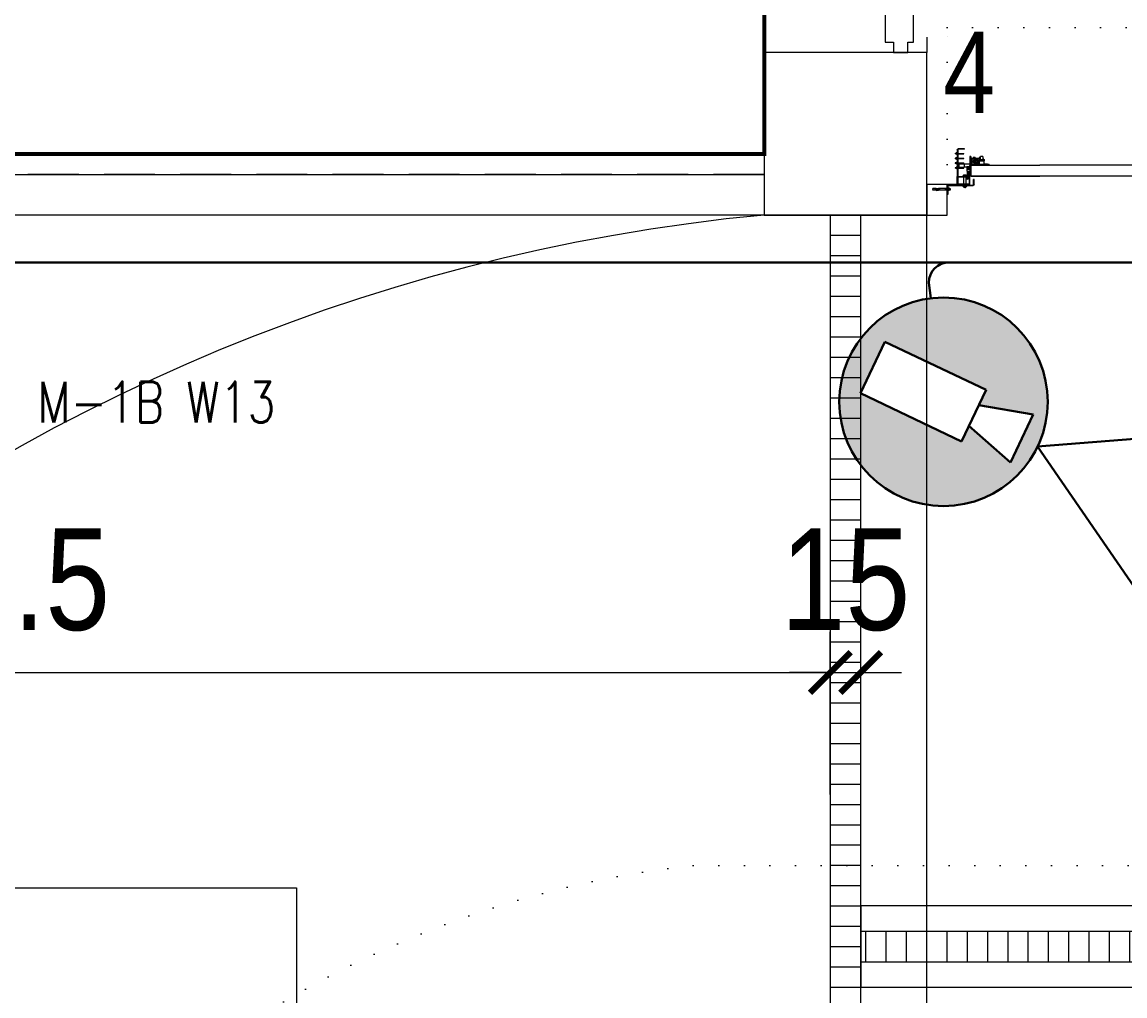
# Model space of a CAD drawing. Header units: metres. Extents: x -13621 to 152406, y -16073 to 22221.
# Drawn here: x 495 to 1038, y 4416 to 4895 of the extents above; entities that cross this region are included whole.
import ezdxf
from ezdxf.enums import TextEntityAlignment as Align

# ---------------------------------------------------------------- set-up
doc = ezdxf.new("R2010")
doc.units = ezdxf.units.M
doc.header["$LTSCALE"] = 100
doc.header["$MEASUREMENT"] = 0
doc.linetypes.add('DOT2', pattern=[0.125, 0, -0.125])
doc.linetypes.add('HIDDEN', pattern=[0.375, 0.25, -0.125])
doc.layers.get('0').update_dxf_attribs({"color": 9, "lineweight": 9})
for name, color, linetype, lineweight in [('00', 9, 'Continuous', 9), ('01', 9, 'Continuous', 9), ('06D', 9, 'Continuous', 9), ('10', 9, 'Continuous', 9), ('20', 9, 'DOT2', 9), ('21', 9, 'Continuous', 9), ('21_mahal200', 9, 'Continuous', 9), ('25', 9, 'Continuous', 9), ('Data  Tavan', 170, 'Continuous', 30), ('E-DAHİLİ KAMERA', 7, 'Continuous', 30), ('E-YAZI', 7, 'Continuous', 30)]:
    doc.layers.add(name, color=color, linetype=linetype, lineweight=lineweight)
doc.styles.add('Arial', font='arial.ttf', dxfattribs={"height": 2.5})
doc.styles.add('E-YAZI', font='txttw.shx')
doc.styles.add('MuuM_TEXT-STANDART', font='ARIALN.TTF')
doc.dimstyles.new('MuuM_DIM200', dxfattribs={"dimscale": 20, "dimtxt": 2, "dimasz": 1, "dimexe": 1, "dimexo": 1, "dimgap": 1, "dimtad": 1, "dimdec": 1, "dimrnd": 0.5, "dimdsep": 46, "dimtxsty": 'MuuM_TEXT-STANDART', "dimblk": 'ARCHTICK', "dimcen": 0, "dimdle": 0.15, "dimclrd": 256, "dimclre": 256, "dimclrt": 256, "dimadec": 0, "dimazin": 0, "dimtfac": 5, "dimtdec": 1, "dimtix": 1, "dimtmove": 2, "dimatfit": 3, "dimldrblk": 'DOT', "dimfxl": 3, "dimfxlon": 1, "dimtolj": 1, "dimlwd": -1, "dimlwe": -1, "dimarcsym": 0})

# ---------------------------------------------------------------- blocks, each defined once
blk = doc.blocks.new('E-VARIFOCAL DOME KAMERA')
at = {"layer": 'E-DAHİLİ KAMERA'}
h = blk.add_hatch(color=6, dxfattribs=at)
h.dxf.hatch_style = 1
h.paths.add_polyline_path([(0, 0, 1), (25.66, 0, 1)])
h.paths.add_polyline_path([(16.93, 3.57), (16.93, 1.47), (23.48, 3.34), (23.48, -3.21), (16.93, -1.34), (16.93, -3.45), (3.15, -3.45), (3.15, 3.57)], flags=16)
at = {"layer": 'E-DAHİLİ KAMERA', "color": 6}
for p, q in [((25.66, 0), (79.91, 31.32)), ((3.15, 3.57), (3.15, -3.45)), ((16.93, 3.57), (3.15, 3.57)), ((16.93, -3.45), (16.93, 3.57)), ((16.93, 1.47), (23.48, 3.34)), ((23.48, 3.34), (23.48, -3.21)), ((25.66, 0), (79.91, -31.32)), ((16.93, -1.34), (23.48, -3.21)), ((3.15, -3.45), (16.93, -3.45))]:
    blk.add_line(p, q, dxfattribs=at)
blk.add_circle((12.83, 0), 12.83, dxfattribs=at)
blk = doc.blocks.new('p-kolon_80x80')
blk.add_lwpolyline([(-40, -40), (40, -40), (40, 40), (-40, 40)], close=True)
blk = doc.blocks.new('2.bod.sitatik')
at = {"layer": '01'}
blk.add_blockref('p-kolon_80x80', (900, -3790), dxfattribs=at)
blk = doc.blocks.new('p-işyeri')
at = {"color": 0, "const_width": 2}
blk.add_lwpolyline([(200, 0), (200, 700), (-200, 700), (-200, 0)], close=True, dxfattribs=at)
blk = doc.blocks.new('p-seksiyoonel kapı profil')
for p, q in [((-6.58, 4.13), (-6.82, 4.13)), ((-6.82, -13.02), (-6.82, 4.13)), ((-6.58, -13.02), (-6.58, 4.13)), ((-6.34, 4.37), (-6.34, 4.6)), ((-6.34, 4.6), (1.04, 4.6)), ((-6.34, 4.37), (1.04, 4.37)), ((-1.83, 1.61), (-1.83, -2.44)), ((-1.44, 1.27), (-1.8, 1.62)), ((-1.8, 1.62), (-1.8, -2.44)), ((-1.44, 1.27), (-1.44, -2.44)), ((-1.24, 1.18), (-1.24, -2.44)), ((-0.68, 1.62), (-1.04, 1.26)), ((-1.04, 1.26), (-1.04, -2.44)), ((-0.68, 1.62), (-0.68, -2.44)), ((-0.65, 1.61), (-0.65, -2.44)), ((0, 0), (33.85, 0)), ((0, 0), (0, 0)), ((1.04, 4.37), (1.04, 4.6)), ((1.27, 4.13), (1.51, 4.13)), ((1.27, 4.13), (1.27, 1.59)), ((1.51, 1.59), (1.27, 1.59)), ((1.51, 4.13), (1.51, 1.59)), ((-7.76, -4.16), (-7.76, -3.9)), ((-7.53, -3.9), (-7.76, -3.9)), ((-7.53, -4.16), (-7.76, -4.16)), ((-7.76, -4.19), (-7.76, -4.16)), ((-7.76, -4.19), (-7.08, -4.19)), ((-7.53, -3.9), (-6.84, -3.9)), ((-7.53, -4.16), (-7.53, -3.9)), ((-6.82, -4.16), (-7.53, -4.16)), ((-7.08, -3.39), (-6.84, -3.39)), ((-7.08, -3.63), (-7.08, -3.39)), ((-7.08, -3.63), (-7.08, -3.9)), ((-6.84, -3.63), (-7.08, -3.63)), ((-7.08, -4.16), (-7.08, -4.7)), ((-6.84, -4.7), (-7.08, -4.7)), ((-6.84, -3.63), (-6.84, -3.39)), ((-6.84, -3.63), (-6.84, -3.9)), ((-6.84, -4.7), (-6.84, -4.19)), ((-6.58, -3.93), (-3.51, -3.93)), ((-6.58, -4.16), (-3.51, -4.16)), ((-5.99, -4.68), (-6.04, -4.73)), ((-6.04, -5.53), (-6.04, -4.73)), ((-3.39, -4.25), (-5.99, -4.25)), ((-5.99, -6.14), (-5.99, -4.25)), ((-3.51, -3.93), (-3.51, -4.16)), ((-3.39, -6.14), (-3.39, -4.25)), ((-2.07, -4.37), (-3.39, -4.37)), ((-2.07, -2.52), (-2.07, -2.44)), ((-2.07, -2.44), (-0.59, -2.44)), ((-2.07, -2.52), (-0.59, -2.52)), ((-2.07, -4.85), (-2.07, -2.52)), ((-2.07, -4.85), (-0.59, -4.85)), ((-1.7, -3.58), (-1.71, -3.72)), ((-1.71, -3.64), (-1.68, -3.77)), ((-1.71, -3.72), (-1.68, -3.85)), ((-1.65, -3.45), (-1.7, -3.58)), ((-1.68, -3.77), (-1.61, -3.89)), ((-1.68, -3.85), (-1.61, -3.97)), ((-1.56, -3.34), (-1.65, -3.45)), ((-1.65, -3.84), (-1.44, -3.63)), ((-1.61, -3.89), (-1.51, -3.98)), ((-1.61, -3.97), (-1.51, -4.07)), ((-1.45, -3.26), (-1.56, -3.34)), ((-1.51, -3.98), (-1.38, -4.04)), ((-1.51, -4.07), (-1.38, -4.13)), ((-1.31, -3.22), (-1.45, -3.26)), ((-1.44, -3.26), (-1.44, -3.63)), ((-1.38, -4.04), (-1.24, -4.07)), ((-1.38, -4.13), (-1.24, -4.15)), ((-1.17, -3.22), (-1.31, -3.22)), ((-1.24, -3.22), (-1.24, -3.55)), ((-1.24, -4.07), (-1.1, -4.04)), ((-1.24, -4.15), (-1.1, -4.13)), ((-1.04, -3.26), (-1.17, -3.22)), ((-1.1, -4.04), (-0.97, -3.98)), ((-1.1, -4.13), (-0.97, -4.07)), ((-1.04, -3.26), (-1.04, -3.63)), ((-0.92, -3.34), (-1.04, -3.26)), ((-1.04, -3.63), (-0.83, -3.83)), ((-0.97, -3.98), (-0.87, -3.89)), ((-0.97, -4.07), (-0.87, -3.97)), ((-0.83, -3.45), (-0.92, -3.34)), ((-0.87, -3.89), (-0.8, -3.77)), ((-0.87, -3.97), (-0.8, -3.85)), ((-0.78, -3.58), (-0.83, -3.45)), ((-0.8, -3.77), (-0.77, -3.64)), ((-0.8, -3.85), (-0.77, -3.72)), ((-0.77, -3.72), (-0.78, -3.58)), ((-0.59, -0.62), (-0.65, -0.68)), ((-0.65, -1.69), (-0.59, -1.74)), ((-0.6, -5.77), (-0.6, -4.85)), ((-0.12, 0), (-0.59, 0)), ((-0.59, -2.01), (-0.59, 0)), ((-0.59, -2.01), (-0.12, -2.01)), ((-0.59, -2.01), (-0.59, -2.44)), ((-0.59, -2.44), (-0.59, -2.5)), ((-0.59, -2.44), (-0.12, -2.44)), ((-0.59, -2.52), (-0.59, -2.5)), ((-0.59, -2.5), (-0.21, -2.5)), ((-0.59, -3.19), (-0.59, -2.52)), ((-0.59, -4.85), (-0.59, -3.19)), ((-0.59, -3.19), (-0.47, -3.19)), ((-0.59, -4.85), (-0.47, -4.85)), ((-0.59, -4.85), (-0.59, -5.32)), ((-0.12, -5.32), (-0.59, -5.32)), ((-0.59, -9.63), (-0.59, -5.32)), ((-0.47, -3.19), (-0.41, -3.16)), ((-0.47, -4.85), (-0.47, -3.19)), ((-0.4, -4.84), (-0.47, -4.85)), ((-0.41, -3.16), (-0.35, -3.07)), ((-0.34, -4.84), (-0.4, -4.84)), ((-0.35, -3.07), (-0.3, -2.93)), ((-0.28, -4.83), (-0.34, -4.84)), ((-0.3, -2.93), (-0.25, -2.74)), ((-0.22, -4.83), (-0.28, -4.83)), ((-0.25, -2.74), (-0.21, -2.5)), ((-0.18, -4.82), (-0.22, -4.83)), ((-0.21, -2.5), (-0.17, -2.49)), ((-0.15, -4.81), (-0.18, -4.82)), ((-0.17, -2.49), (-0.14, -2.48)), ((-0.12, -4.8), (-0.15, -4.81)), ((-0.14, -2.48), (-0.12, -2.46)), ((-0.12, -0.24), (-0.12, 0)), ((-0.12, -0.24), (0, -0.24)), ((-0.12, -5.32), (-0.12, -0.24)), ((-0.12, -2.46), (-0.12, -2.45)), ((-0.12, -4.78), (-0.12, -4.8)), ((-0.12, -5.32), (0, -5.32)), ((-0.12, -5.79), (-0.12, -5.32)), ((33.85, 0), (0, 0)), ((0, 0), (0, -0.36)), ((0, -0.36), (0, -0.52)), ((0, -0.52), (0, -0.58)), ((0, -0.58), (0, -0.6)), ((0, -0.6), (0, -0.87)), ((0, -0.87), (0, -0.89)), ((0, -0.89), (0, -0.95)), ((0, -0.95), (0, -1.53)), ((0, -1.53), (0, -1.64)), ((0, -1.64), (0, -2.06)), ((0, -2.06), (0, -2.19)), ((0, -2.19), (0, -2.29)), ((0, -2.29), (0, -2.71)), ((0, -2.71), (0, -3.13)), ((0, -3.13), (0, -3.23)), ((0, -3.23), (0, -3.36)), ((0, -3.36), (0, -4.47)), ((0, -4.47), (0, -4.53)), ((0, -4.53), (0, -4.55)), ((0, -4.55), (0, -4.81)), ((0, -4.81), (0, -4.83)), ((0, -4.83), (0, -4.89)), ((0, -4.89), (0, -5.06)), ((0, -5.06), (0, -5.41)), ((0, -5.41), (33.85, -5.41)), ((0.13, -5.79), (0.13, -5.41)), ((0.31, -5.79), (0.31, -5.41)), ((0.36, -5.79), (0.36, -5.41)), ((0.38, -5.41), (0.38, -5.46)), ((3.91, -5.46), (3.91, -5.41)), ((4.01, -5.79), (4.01, -5.41)), ((8.86, -5.79), (8.86, -5.41)), ((-7.76, -6.53), (-7.76, -6.26)), ((-7.53, -6.26), (-7.76, -6.26)), ((-7.53, -6.53), (-7.76, -6.53)), ((-7.76, -6.56), (-7.76, -6.53)), ((-7.76, -6.56), (-7.08, -6.56)), ((-7.76, -8.89), (-7.76, -8.62)), ((-7.53, -8.62), (-7.76, -8.62)), ((-7.53, -8.89), (-7.76, -8.89)), ((-7.76, -8.92), (-7.76, -8.89)), ((-7.76, -8.92), (-7.08, -8.92)), ((-7.53, -6.26), (-6.84, -6.26)), ((-7.53, -6.53), (-7.53, -6.26)), ((-6.82, -6.53), (-7.53, -6.53)), ((-7.53, -8.62), (-6.84, -8.62)), ((-7.53, -8.89), (-7.53, -8.62)), ((-6.82, -8.89), (-7.53, -8.89)), ((-7.08, -5.76), (-6.84, -5.76)), ((-7.08, -5.99), (-7.08, -5.76)), ((-7.08, -5.99), (-7.08, -6.26)), ((-6.84, -5.99), (-7.08, -5.99)), ((-7.08, -6.53), (-7.08, -7.06)), ((-6.84, -7.06), (-7.08, -7.06)), ((-7.08, -8.12), (-6.84, -8.12)), ((-7.08, -8.35), (-7.08, -8.12)), ((-7.08, -8.35), (-7.08, -8.62)), ((-6.84, -8.35), (-7.08, -8.35)), ((-7.08, -8.89), (-7.08, -9.42)), ((-6.84, -9.42), (-7.08, -9.42)), ((-7.08, -10.48), (-6.84, -10.48)), ((-7.08, -10.71), (-7.08, -10.48)), ((-7.08, -10.71), (-7.08, -10.99)), ((-6.84, -10.71), (-7.08, -10.71)), ((-6.84, -5.99), (-6.84, -5.76)), ((-6.84, -5.99), (-6.84, -6.26)), ((-6.84, -7.06), (-6.84, -6.56)), ((-6.84, -8.35), (-6.84, -8.12)), ((-6.84, -8.35), (-6.84, -8.62)), ((-6.84, -9.42), (-6.84, -8.92)), ((-6.84, -10.71), (-6.84, -10.48)), ((-6.84, -10.71), (-6.84, -10.99)), ((-6.58, -6.29), (-3.51, -6.29)), ((-6.58, -6.53), (-3.51, -6.53)), ((-6.58, -8.65), (-3.51, -8.65)), ((-6.58, -8.89), (-3.51, -8.89)), ((-6.04, -5.67), (-6.04, -5.53)), ((-6.04, -5.67), (-5.99, -5.72)), ((-5.99, -6.14), (-3.39, -6.14)), ((-3.51, -6.29), (-3.51, -6.53)), ((-3.51, -8.65), (-3.51, -8.89)), ((-3.39, -6.03), (-0.6, -6.03)), ((-0.6, -6.03), (-0.6, -5.77)), ((-0.6, -5.79), (-0.59, -5.79)), ((-0.12, -9.63), (-0.59, -9.63)), ((-0.12, -5.79), (-0.15, -5.79)), ((-0.15, -5.82), (0.36, -5.82)), ((0.13, -5.79), (-0.12, -5.79)), ((0.36, -5.85), (-0.12, -5.85)), ((-0.12, -9.63), (-0.12, -5.85)), ((0.07, -5.85), (0.07, -5.9)), ((0.07, -5.9), (0.36, -5.9)), ((0.36, -5.92), (0.09, -5.92)), ((0.36, -6.59), (0.1, -6.59)), ((0.1, -7.59), (0.36, -7.59)), ((0.29, -5.79), (0.13, -5.79)), ((0.13, -5.79), (0.16, -5.79)), ((0.14, -8.74), (0.14, -8.27)), ((0.36, -8.27), (0.14, -8.27)), ((2.18, -8.74), (0.14, -8.74)), ((0.32, -5.79), (0.36, -5.79)), ((0.36, -8.39), (0.36, -5.79)), ((0.36, -5.79), (0.4, -5.79)), ((0.36, -8.39), (0.4, -8.39)), ((0.38, -5.46), (0.39, -5.53)), ((0.39, -5.53), (0.39, -5.61)), ((0.39, -5.61), (0.4, -5.7)), ((0.4, -5.7), (0.4, -5.79)), ((0.4, -8.39), (0.4, -5.79)), ((3.93, -5.79), (0.4, -5.79)), ((3.93, -8.39), (0.4, -8.39)), ((0.96, -7.09), (0.94, -7.09)), ((0.95, -7.13), (0.95, -7.21)), ((0.95, -7.21), (0.99, -7.42)), ((0.99, -7.42), (1.06, -7.62)), ((1.06, -7.62), (1.17, -7.8)), ((1.07, -9.19), (1.07, -8.74)), ((1.07, -9.19), (1.12, -9.19)), ((1.12, -9.19), (1.11, -9.19)), ((1.11, -9.19), (1.11, -9.22)), ((1.18, -9.22), (1.11, -9.22)), ((1.18, -9.22), (1.12, -9.19)), ((1.12, -9.19), (1.16, -9.19)), ((1.16, -9.19), (1.16, -8.74)), ((1.16, -9.19), (1.42, -9.19)), ((1.17, -7.8), (1.31, -7.96)), ((1.2, -9.22), (1.18, -9.22)), ((1.41, -9.19), (1.2, -9.22)), ((1.65, -9.22), (1.2, -9.22)), ((1.26, -6.78), (1.23, -6.99)), ((1.23, -6.99), (1.23, -7.21)), ((1.23, -7.21), (1.27, -7.42)), ((1.33, -6.58), (1.26, -6.78)), ((1.27, -7.42), (1.34, -7.62)), ((1.31, -7.96), (1.47, -8.1)), ((1.44, -6.39), (1.33, -6.58)), ((1.33, -7.09), (1.36, -6.87)), ((1.36, -7.31), (1.33, -7.09)), ((1.34, -7.62), (1.45, -7.8)), ((1.36, -6.87), (1.42, -6.66)), ((1.42, -7.52), (1.36, -7.31)), ((1.37, -7.09), (1.39, -6.87)), ((1.39, -7.31), (1.37, -7.09)), ((1.39, -6.87), (1.43, -6.71)), ((1.45, -7.52), (1.39, -7.31)), ((1.42, -9.19), (1.41, -9.19)), ((1.42, -6.66), (1.43, -6.64)), ((1.52, -7.71), (1.42, -7.52)), ((1.42, -9.19), (1.67, -9.19)), ((1.65, -9.22), (1.42, -9.19)), ((1.57, -6.23), (1.44, -6.39)), ((1.56, -6.52), (1.44, -6.61)), ((1.44, -6.61), (1.46, -6.89)), ((1.51, -6.61), (1.44, -6.61)), ((1.45, -6.58), (1.52, -6.47)), ((1.53, -7.67), (1.45, -7.52)), ((1.45, -7.8), (1.59, -7.96)), ((1.46, -6.89), (1.49, -7.18)), ((1.47, -8.1), (1.66, -8.21)), ((1.49, -7.18), (1.49, -7.22)), ((1.49, -7.22), (1.52, -7.49)), ((1.5, -6.55), (1.55, -6.47)), ((1.51, -6.61), (1.63, -6.52)), ((1.54, -6.87), (1.51, -6.61)), ((1.52, -6.47), (1.66, -6.3)), ((1.52, -7.49), (1.55, -7.76)), ((1.54, -7.74), (1.52, -7.71)), ((1.57, -7.14), (1.54, -6.87)), ((1.55, -6.47), (1.69, -6.3)), ((1.62, -7.76), (1.55, -7.76)), ((1.55, -7.76), (1.8, -7.88)), ((1.9, -6.27), (1.56, -6.52)), ((1.74, -6.09), (1.57, -6.23)), ((1.57, -7.05), (1.58, -6.92)), ((1.57, -7.18), (1.57, -7.05)), ((1.57, -7.18), (1.57, -7.14)), ((1.6, -7.48), (1.57, -7.18)), ((1.59, -7.31), (1.57, -7.18)), ((1.66, -7.88), (1.57, -7.78)), ((1.58, -6.92), (1.61, -6.79)), ((1.63, -7.44), (1.59, -7.31)), ((1.59, -7.96), (1.75, -8.1)), ((1.62, -7.76), (1.6, -7.48)), ((1.61, -6.79), (1.66, -6.67)), ((1.87, -7.87), (1.62, -7.76)), ((1.63, -6.52), (1.99, -6.27)), ((1.68, -7.56), (1.63, -7.44)), ((1.69, -7.88), (1.63, -7.81)), ((1.68, -9.22), (1.65, -9.22)), ((1.66, -6.3), (1.83, -6.16)), ((1.66, -6.67), (1.72, -6.56)), ((1.83, -8.02), (1.66, -7.88)), ((1.66, -8.21), (1.86, -8.28)), ((1.67, -9.19), (1.67, -8.74)), ((1.67, -9.19), (1.88, -9.19)), ((1.75, -7.67), (1.68, -7.56)), ((1.88, -9.19), (1.68, -9.22)), ((2.05, -9.22), (1.68, -9.22)), ((1.69, -6.3), (1.86, -6.16)), ((1.86, -8.02), (1.69, -7.88)), ((1.72, -6.56), (1.8, -6.45)), ((1.92, -5.98), (1.74, -6.09)), ((1.83, -7.77), (1.75, -7.67)), ((1.75, -8.1), (1.94, -8.21)), ((1.8, -6.45), (1.89, -6.35)), ((1.8, -7.88), (2.07, -8)), ((1.83, -6.16), (2.02, -6.05)), ((1.93, -7.86), (1.83, -7.77)), ((2.03, -8.13), (1.83, -8.02)), ((1.86, -6.16), (2.05, -6.05)), ((2.06, -8.13), (1.86, -8.02)), ((1.86, -8.28), (2.07, -8.31)), ((2.11, -7.99), (1.87, -7.87)), ((2.09, -9.19), (1.88, -9.19)), ((1.88, -9.19), (1.88, -9.19)), ((2.05, -9.22), (1.88, -9.19)), ((1.89, -6.35), (1.99, -6.27)), ((2.03, -6.18), (1.9, -6.27)), ((2.12, -5.91), (1.92, -5.98)), ((2.03, -7.94), (1.93, -7.86)), ((1.94, -8.21), (2.14, -8.28)), ((1.98, -7.05), (2.01, -6.89)), ((1.99, -7.21), (1.98, -7.05)), ((1.99, -6.27), (2.11, -6.18)), ((1.99, -6.27), (2.1, -6.2)), ((2.04, -7.36), (1.99, -7.21)), ((2.01, -6.89), (2.08, -6.75)), ((2.02, -6.05), (2.23, -5.99)), ((2.38, -5.94), (2.03, -6.18)), ((2.07, -6.91), (2.03, -7.05)), ((2.03, -7.05), (2.05, -7.2)), ((2.15, -8), (2.03, -7.94)), ((2.24, -8.19), (2.03, -8.13)), ((2.14, -7.49), (2.04, -7.36)), ((2.05, -6.05), (2.26, -5.99)), ((2.05, -7.2), (2.1, -7.34)), ((2.05, -9.2), (2.06, -9.22)), ((2.06, -9.22), (2.05, -9.22)), ((2.27, -8.19), (2.06, -8.13)), ((2.14, -6.78), (2.07, -6.91)), ((2.07, -8), (2.1, -8.02)), ((2.07, -8.31), (2.16, -8.31)), ((2.08, -6.75), (2.19, -6.63)), ((2.09, -9.19), (2.09, -8.74)), ((2.1, -6.2), (2.22, -6.15)), ((2.1, -7.34), (2.19, -7.46)), ((2.1, -8.02), (2.35, -8.13)), ((2.11, -6.18), (2.45, -5.94)), ((2.15, -8), (2.11, -7.99)), ((2.33, -5.87), (2.12, -5.91)), ((2.25, -6.67), (2.14, -6.78)), ((2.26, -7.6), (2.14, -7.49)), ((2.14, -8.28), (2.35, -8.31)), ((2.41, -8.13), (2.15, -8)), ((2.27, -8.05), (2.15, -8)), ((2.18, -8.74), (2.18, -8.39)), ((4.56, -8.74), (2.18, -8.74)), ((2.19, -6.63), (2.33, -6.55)), ((2.19, -7.46), (2.32, -7.54)), ((2.22, -6.15), (2.34, -6.11)), ((2.23, -5.99), (2.29, -5.98)), ((2.45, -8.21), (2.24, -8.19)), ((2.39, -6.61), (2.25, -6.67)), ((2.26, -5.99), (2.29, -5.98)), ((2.53, -6.59), (2.26, -6.59)), ((2.26, -7.59), (2.53, -7.59)), ((2.41, -7.66), (2.26, -7.6)), ((2.4, -8.08), (2.27, -8.05)), ((2.48, -8.21), (2.27, -8.19)), ((2.32, -7.54), (2.46, -7.59)), ((2.44, -5.86), (2.33, -5.87)), ((2.33, -6.55), (2.48, -6.5)), ((2.34, -6.11), (2.47, -6.09)), ((2.35, -8.13), (2.6, -8.24)), ((2.35, -8.31), (2.56, -8.31)), ((2.45, -5.94), (2.38, -5.94)), ((2.53, -6.59), (2.39, -6.61)), ((2.53, -8.09), (2.4, -8.08)), ((2.57, -7.68), (2.41, -7.66)), ((2.67, -8.24), (2.41, -8.13)), ((2.53, -5.87), (2.44, -5.86)), ((2.45, -5.94), (2.71, -6.05)), ((2.45, -8.21), (2.48, -8.21)), ((2.46, -7.59), (2.61, -7.59)), ((2.47, -6.09), (2.6, -6.09)), ((2.48, -6.5), (2.64, -6.5)), ((2.49, -6.5), (2.54, -6.51)), ((2.53, -7.67), (2.49, -7.68)), ((2.52, -6.5), (2.61, -6.51)), ((2.52, -6.5), (2.56, -6.5)), ((2.64, -7.66), (2.52, -7.68)), ((2.6, -7.67), (2.52, -7.68)), ((2.74, -5.9), (2.53, -5.87)), ((2.7, -6.59), (2.53, -6.59)), ((2.68, -6.61), (2.53, -6.59)), ((2.53, -7.59), (2.7, -7.59)), ((2.68, -7.62), (2.53, -7.67)), ((2.66, -8.09), (2.53, -8.09)), ((2.54, -6.51), (2.69, -6.57)), ((2.55, -5.97), (2.7, -5.99)), ((2.56, -6.5), (2.72, -6.55)), ((2.56, -8.31), (2.67, -8.29)), ((2.73, -7.66), (2.57, -7.68)), ((2.6, -6.09), (2.73, -6.1)), ((2.75, -7.62), (2.6, -7.67)), ((2.67, -8.24), (2.6, -8.24)), ((2.61, -6.51), (2.76, -6.57)), ((2.61, -7.59), (2.75, -7.54)), ((2.64, -6.5), (2.8, -6.55)), ((2.79, -7.59), (2.64, -7.66)), ((2.79, -8.07), (2.66, -8.09)), ((2.73, -6.63), (2.67, -6.56)), ((2.67, -7.62), (2.73, -7.55)), ((2.79, -8.16), (2.67, -8.24)), ((2.82, -6.67), (2.68, -6.61)), ((2.82, -7.52), (2.68, -7.62)), ((2.69, -6.57), (2.82, -6.66)), ((2.7, -5.99), (2.91, -6.05)), ((2.71, -6.05), (2.98, -6.18)), ((2.72, -8.28), (2.71, -8.28)), ((2.72, -6.55), (2.85, -6.63)), ((2.92, -8.22), (2.72, -8.28)), ((2.73, -6.1), (2.86, -6.13)), ((2.87, -7.59), (2.73, -7.66)), ((2.95, -5.97), (2.74, -5.9)), ((2.75, -7.54), (2.87, -7.46)), ((2.88, -7.52), (2.75, -7.62)), ((2.76, -6.57), (2.89, -6.66)), ((2.8, -6.66), (2.76, -6.61)), ((2.76, -7.57), (2.79, -7.53)), ((2.91, -8.13), (2.77, -8.17)), ((2.91, -7.49), (2.79, -7.59)), ((2.79, -7.53), (2.8, -7.52)), ((3.15, -7.91), (2.79, -8.16)), ((2.91, -8.03), (2.79, -8.07)), ((2.8, -6.55), (2.94, -6.63)), ((2.82, -6.66), (2.89, -6.73)), ((2.92, -6.78), (2.82, -6.67)), ((2.89, -7.45), (2.82, -7.52)), ((2.85, -6.63), (2.96, -6.75)), ((2.86, -6.13), (2.98, -6.18)), ((2.87, -7.46), (2.97, -7.34)), ((3, -7.49), (2.87, -7.59)), ((2.98, -7.4), (2.88, -7.52)), ((2.89, -6.66), (2.99, -6.79)), ((2.91, -6.05), (3.1, -6.16)), ((3.01, -7.36), (2.91, -7.49)), ((3.03, -7.98), (2.91, -8.03)), ((3.11, -8.02), (2.91, -8.13)), ((3, -6.91), (2.92, -6.78)), ((3.26, -8), (2.92, -8.22)), ((2.94, -6.63), (3.05, -6.75)), ((3.13, -6.08), (2.95, -5.97)), ((2.96, -6.75), (3.04, -6.89)), ((2.97, -7.34), (3.02, -7.2)), ((2.98, -6.18), (3.1, -6.24)), ((2.98, -6.18), (3.02, -6.19)), ((3.05, -7.25), (2.98, -7.4)), ((2.99, -6.79), (3.05, -6.93)), ((3.03, -7.05), (3, -6.91)), ((3.09, -7.36), (3, -7.49)), ((3.06, -7.21), (3.01, -7.36)), ((3.02, -6.19), (3.26, -6.31)), ((3.02, -7.2), (3.03, -7.05)), ((3.15, -7.91), (3.03, -7.98)), ((3.04, -6.89), (3.07, -7.05)), ((3.05, -6.75), (3.12, -6.89)), ((3.05, -6.93), (3.07, -7.09)), ((3.07, -7.09), (3.05, -7.25)), ((3.07, -7.05), (3.06, -7.21)), ((3.14, -7.21), (3.09, -7.36)), ((3.1, -6.16), (3.27, -6.29)), ((3.1, -6.24), (3.2, -6.32)), ((3.27, -7.88), (3.11, -8.02)), ((3.12, -6.89), (3.15, -7.05)), ((3.24, -6.17), (3.13, -6.08)), ((3.15, -7.05), (3.14, -7.21)), ((3.27, -7.82), (3.15, -7.91)), ((3.25, -7.83), (3.15, -7.91)), ((3.2, -6.32), (3.3, -6.41)), ((3.25, -6.18), (3.41, -6.37)), ((3.34, -7.73), (3.25, -7.83)), ((3.26, -6.31), (3.5, -6.42)), ((3.51, -7.68), (3.26, -8)), ((3.61, -7.57), (3.27, -7.82)), ((3.38, -7.77), (3.27, -7.88)), ((3.3, -6.41), (3.38, -6.51)), ((3.41, -7.62), (3.34, -7.73)), ((3.38, -6.51), (3.45, -6.62)), ((3.48, -7.51), (3.41, -7.62)), ((3.45, -6.62), (3.5, -6.74)), ((3.52, -7.38), (3.48, -7.51)), ((3.5, -6.42), (3.53, -6.7)), ((3.5, -6.74), (3.54, -6.87)), ((3.51, -6.51), (3.64, -6.88)), ((3.53, -7.63), (3.51, -7.68)), ((3.55, -7.26), (3.52, -7.38)), ((3.53, -6.7), (3.56, -7)), ((3.54, -6.72), (3.58, -6.87)), ((3.54, -6.87), (3.56, -7)), ((3.57, -7.13), (3.55, -7.26)), ((3.56, -7), (3.57, -7.13)), ((3.56, -7), (3.57, -7.04)), ((3.57, -7.04), (3.59, -7.3)), ((3.58, -6.87), (3.6, -7.09)), ((3.6, -7.09), (3.59, -7.24)), ((3.59, -7.3), (3.61, -7.57)), ((3.65, -7.29), (3.6, -7.43)), ((3.64, -6.88), (3.65, -7.29)), ((3.9, -9.19), (3.9, -8.74)), ((3.9, -9.19), (4, -9.19)), ((3.92, -5.53), (3.91, -5.46)), ((3.92, -5.61), (3.92, -5.53)), ((3.93, -5.7), (3.92, -5.61)), ((3.93, -5.79), (3.93, -5.7)), ((3.93, -8.39), (3.93, -5.79)), ((3.93, -5.79), (4.01, -5.79)), ((3.93, -7.56), (6.14, -7.56)), ((3.93, -8.27), (6.14, -8.27)), ((4, -9.19), (3.94, -9.22)), ((4.12, -9.22), (3.94, -9.22)), ((3.97, -5.79), (3.97, -7.56)), ((4.12, -9.22), (4, -9.19)), ((4, -9.19), (4.1, -9.19)), ((4, -9.19), (4, -9.19)), ((8.86, -5.79), (4.01, -5.79)), ((4.1, -9.19), (4.1, -8.74)), ((4.1, -9.19), (4.37, -9.19)), ((4.14, -9.22), (4.12, -9.22)), ((4.37, -9.19), (4.14, -9.22)), ((4.56, -9.22), (4.14, -9.22)), ((4.37, -9.19), (4.56, -9.19)), ((4.37, -9.19), (4.37, -9.19)), ((4.56, -9.21), (4.37, -9.19)), ((4.56, -8.27), (4.56, -9.69)), ((5.74, -9.69), (4.56, -9.69)), ((5.74, -9.69), (5.74, -8.27)), ((5.88, -8.74), (5.74, -8.74)), ((5.88, -8.74), (5.88, -8.27)), ((6.14, -7.56), (6.14, -8.27)), ((6.14, -7.56), (6.63, -7.56)), ((6.14, -8.27), (6.63, -8.27)), ((6.33, -7.56), (6.33, -5.79)), ((6.58, -5.82), (8.07, -5.82)), ((8.04, -5.85), (6.61, -5.85)), ((6.63, -7.56), (6.63, -8.27)), ((6.81, -5.85), (6.81, -5.9)), ((6.81, -5.9), (7.84, -5.9)), ((7.82, -5.92), (6.82, -5.92)), ((7.84, -5.9), (7.84, -5.85)), ((-7.76, -11.25), (-7.76, -10.99)), ((-7.53, -10.99), (-7.76, -10.99)), ((-7.53, -11.25), (-7.76, -11.25)), ((-7.76, -11.28), (-7.76, -11.25)), ((-7.76, -11.28), (-7.08, -11.28)), ((-7.53, -10.99), (-6.84, -10.99)), ((-7.53, -11.25), (-7.53, -10.99)), ((-6.82, -11.25), (-7.53, -11.25)), ((-7.08, -11.25), (-7.08, -11.79)), ((-6.84, -11.79), (-7.08, -11.79)), ((-6.84, -11.79), (-6.84, -11.28)), ((-6.58, -13.02), (-6.82, -13.02)), ((-6.82, -13.02), (-6.82, -13.03)), ((-6.58, -11.01), (-3.51, -11.01)), ((-6.58, -11.25), (-3.51, -11.25)), ((-6.34, -13.26), (-6.34, -13.5)), ((-3.27, -13.26), (-6.34, -13.26)), ((-3.27, -13.5), (-6.34, -13.5)), ((-6.34, -13.5), (-5.67, -13.5)), ((-6.34, -13.5), (-6.34, -13.5)), ((-5.67, -13.5), (-5.49, -13.5)), ((-5.67, -13.5), (-5.67, -13.5)), ((-5.49, -13.5), (-5.49, -13.5)), ((-3.51, -11.01), (-3.51, -11.25)), ((-3.27, -13.26), (-3.27, -13.5))]:
    blk.add_line(p, q)
for centre, radius, start, end in [((-6.34, 4.13), 0.473, 90, 180), ((-6.34, 4.13), 0.236, 90, 180), ((-1.24, 1.47), 0.295, 225, 269.1856), ((-1.24, 1.47), 0.295, 270.3711, 314.3764), ((1.04, 4.13), 0.473, 0, 90), ((1.04, 4.13), 0.236, 0, 90), ((-6.81, -3.9), 0.0295, 180, 258.463), ((-6.81, -4.19), 0.0295, 101.537, 180), ((-1.24, -3.84), 0.295, 90.8144, 135), ((-1.24, -3.84), 0.295, 45.6236, 89.6289), ((-0.12, -5.32), 0.472, 180, 270), ((-6.81, -6.26), 0.0295, 180, 258.463), ((-6.81, -6.56), 0.0295, 101.537, 180), ((-6.81, -8.62), 0.0295, 180, 258.463), ((-6.81, -8.92), 0.0295, 101.537, 180), ((-0.12, -5.82), 0.0295, 180, 270), ((0.1, -7.09), 0.502, 90, 116.3511), ((0.1, -7.09), 0.502, 243.6489, 270), ((0.09, -5.9), 0.0177, 180, 270), ((6.61, -5.82), 0.0295, 180, 270), ((6.82, -5.9), 0.0177, 180, 270), ((7.82, -5.9), 0.0177, 270, 0), ((8.04, -5.82), 0.0295, 270, 0), ((-6.81, -10.99), 0.0295, 180, 258.463), ((-6.81, -11.28), 0.0295, 101.537, 180), ((-6.34, -13.02), 0.473, 180, 270), ((-6.34, -13.03), 0.473, 180, 270), ((-6.34, -13.02), 0.236, 180, 270)]:
    blk.add_arc(centre, radius, start, end)
blk = doc.blocks.new('çelik dübel')
at = {"layer": '10', "linetype": 'HIDDEN', "ltscale": 7}
for p, q in [((-87.2, -2), (-85, 2)), ((-85, -6), (-85, 2)), ((-68, 2), (-85, 2)), ((-75, -6), (-75, 2)), ((-70, -6), (-70, 2)), ((-68, 3), (-58, 2)), ((-68, -7), (-68, 3)), ((-58, -6), (-58, 2)), ((-8.5, 2), (-58, 2)), ((-53, 1.5), (-58, 1.5)), ((-53, -6), (-53, 2)), ((-25, -6), (-25, 2)), ((-25, -6), (-23.9, 2)), ((-23, -6), (-21.9, 2)), ((-21, -6), (-19.9, 2)), ((-19, -6), (-17.9, 2)), ((-17, -6), (-15.9, 2)), ((-85, -6), (-87.2, -2)), ((-68, -6), (-85, -6)), ((-68, -7), (-58, -6)), ((-53, -5.5), (-58, -5.5)), ((-8.5, -6), (-58, -6))]:
    blk.add_line(p, q, dxfattribs=at)
at = {"layer": '10', "linetype": 'Continuous'}
for p, q in [((-15, -6), (-13.9, 2)), ((-13, -6), (-11.9, 2)), ((-11, -6), (-10, 1.1)), ((-10, -9), (-10, 5)), ((-9, 5), (-10, 5)), ((-9, -9), (-9, 5)), ((-8.5, 2), (-8.5, 3)), ((-8.5, -4), (-8.5, 0)), ((-5, 4), (-7.5, 4)), ((-5, 1), (-7.5, 1)), ((-4, 2), (-4, 3)), ((-1, 2), (-4, 2)), ((-4, -4), (-4, 0)), ((-3, -6), (-1.9, 2)), ((-1, -6), (0, 1.1)), ((0, -5), (0, 1)), ((-9, -9), (-10, -9)), ((-8.5, -6), (-8.5, -7)), ((-5, -5), (-7.5, -5)), ((-5, -8), (-7.5, -8)), ((-4, -6), (-4, -7)), ((-1, -6), (-4, -6))]:
    blk.add_line(p, q, dxfattribs=at)
at = {"layer": '10', "color": 4}
for p, q in [((-10, 3), (-10, 5)), ((-10, -7), (-10, -9.1))]:
    blk.add_line(p, q, dxfattribs=at)
at = {"layer": '10', "linetype": 'HIDDEN'}
for points in [[(-68, 0.6), (-67.4, 0.4), (-67, 0.1), (-66.6, -0.3), (-66.2, -0.8), (-65.9, -1.3), (-65.7, -1.9), (-65.4, -2.3), (-65.2, -2.8), (-65, -3.1), (-64.8, -3.3), (-64.6, -3.5), (-64.4, -3.6), (-64.2, -3.5), (-63.9, -3.5), (-63.7, -3.3), (-63.5, -3.1), (-63.2, -2.9), (-62.9, -2.6), (-62.7, -2.3), (-62.4, -2), (-62.1, -1.7), (-61.9, -1.4), (-61.6, -1.1), (-61.4, -0.9), (-61.2, -0.7), (-61, -0.6), (-60.8, -0.5), (-60.6, -0.5), (-60.4, -0.5), (-60.3, -0.7), (-60.1, -0.9), (-59.9, -1.1), (-59.8, -1.5), (-59.6, -1.9), (-59.4, -2.3), (-59.2, -2.7), (-58.9, -3), (-58.7, -3.3), (-58.4, -3.5), (-58, -3.5)], [(-68, -0.5), (-68, -0.5), (-67.9, -0.5), (-67.9, -0.5), (-67.8, -0.5), (-67.8, -0.6), (-67.7, -0.6), (-67.7, -0.6), (-67.6, -0.7), (-67.6, -0.7), (-67.6, -0.8), (-67.5, -0.8), (-67.5, -0.8), (-67.5, -0.9), (-67.4, -0.9), (-67.4, -0.9), (-67.3, -1), (-67.3, -1), (-67.3, -1.1), (-67.2, -1.1), (-67.2, -1.2), (-67.2, -1.2), (-67.1, -1.3), (-67.1, -1.3), (-67.1, -1.4), (-67, -1.4), (-67, -1.5), (-67, -1.5), (-66.9, -1.6), (-66.9, -1.6), (-66.9, -1.7), (-66.9, -1.7), (-66.8, -1.8), (-66.8, -1.9), (-66.8, -1.9), (-66.7, -2), (-66.7, -2), (-66.7, -2.1), (-66.6, -2.2), (-66.6, -2.2), (-66.6, -2.3), (-66.6, -2.3), (-66.5, -2.4), (-66.5, -2.5), (-66.5, -2.5), (-66.4, -2.6), (-66.4, -2.7), (-66.4, -2.7), (-66.3, -2.8), (-66.3, -2.8), (-66.3, -2.9), (-66.3, -3), (-66.2, -3), (-66.2, -3.1), (-66.2, -3.1), (-66.1, -3.2), (-66.1, -3.2), (-66.1, -3.3), (-66, -3.4), (-66, -3.4), (-66, -3.5), (-65.9, -3.5), (-65.9, -3.6), (-65.9, -3.6), (-65.8, -3.7), (-65.8, -3.7), (-65.7, -3.8), (-65.7, -3.8), (-65.7, -3.9), (-65.6, -3.9), (-65.6, -4), (-65.5, -4), (-65.5, -4.1), (-65.4, -4.1), (-65.4, -4.1), (-65.3, -4.2), (-65.3, -4.2), (-65.2, -4.3), (-65.2, -4.3), (-65.1, -4.3), (-65, -4.4), (-65, -4.4), (-64.9, -4.4), (-64.9, -4.4), (-64.8, -4.5), (-64.7, -4.5), (-64.7, -4.5), (-64.6, -4.5), (-64.5, -4.5), (-64.5, -4.5), (-64.4, -4.5), (-64.3, -4.5), (-64.3, -4.5), (-64.2, -4.5), (-64.1, -4.5), (-64.1, -4.5), (-64, -4.5), (-64, -4.5), (-63.9, -4.5), (-63.8, -4.5), (-63.8, -4.5), (-63.7, -4.4), (-63.7, -4.4), (-63.6, -4.4), (-63.6, -4.4), (-63.5, -4.4), (-63.4, -4.3), (-63.4, -4.3), (-63.3, -4.3), (-63.3, -4.3), (-63.3, -4.2), (-63.2, -4.2), (-63.2, -4.2), (-63.1, -4.1), (-63.1, -4.1), (-63, -4.1), (-63, -4), (-62.9, -4), (-62.9, -4), (-62.9, -3.9), (-62.8, -3.9), (-62.8, -3.9), (-62.7, -3.8), (-62.7, -3.8), (-62.7, -3.8), (-62.6, -3.7), (-62.6, -3.7), (-62.5, -3.6), (-62.5, -3.6), (-62.5, -3.6), (-62.4, -3.5), (-62.4, -3.5), (-62.4, -3.5), (-62.3, -3.4), (-62.3, -3.4), (-62.2, -3.3), (-62.2, -3.3), (-62.2, -3.3), (-62.1, -3.2), (-62.1, -3.2), (-62.1, -3.1), (-62, -3.1), (-62, -3.1), (-62, -3), (-61.9, -3), (-61.9, -2.9), (-61.9, -2.9), (-61.8, -2.9), (-61.8, -2.8), (-61.7, -2.8), (-61.7, -2.7), (-61.7, -2.7), (-61.6, -2.6), (-61.6, -2.6), (-61.6, -2.6), (-61.5, -2.5), (-61.5, -2.5), (-61.5, -2.5), (-61.4, -2.4), (-61.4, -2.4), (-61.4, -2.3), (-61.3, -2.3), (-61.3, -2.3), (-61.3, -2.2), (-61.3, -2.2), (-61.2, -2.2), (-61.2, -2.1), (-61.2, -2.1), (-61.1, -2), (-61.1, -2), (-61.1, -2), (-61, -1.9), (-61, -1.9), (-61, -1.9), (-61, -1.9), (-60.9, -1.8), (-60.9, -1.8), (-60.9, -1.8), (-60.9, -1.8), (-60.9, -1.8), (-60.9, -1.7), (-60.8, -1.7), (-60.8, -1.7), (-60.8, -1.7), (-60.8, -1.7), (-60.8, -1.7), (-60.8, -1.8), (-60.7, -1.8), (-60.7, -1.8), (-60.7, -1.8), (-60.7, -1.9), (-60.7, -1.9), (-60.7, -1.9), (-60.6, -2), (-60.6, -2), (-60.6, -2.1), (-60.6, -2.1), (-60.6, -2.1), (-60.5, -2.2), (-60.5, -2.2), (-60.5, -2.3), (-60.5, -2.3), (-60.4, -2.4), (-60.4, -2.5), (-60.4, -2.5), (-60.4, -2.6), (-60.3, -2.6), (-60.3, -2.7), (-60.3, -2.7), (-60.3, -2.8), (-60.2, -2.8), (-60.2, -2.9), (-60.2, -3), (-60.1, -3), (-60.1, -3.1), (-60.1, -3.1), (-60, -3.2), (-60, -3.2), (-59.9, -3.3), (-59.9, -3.4), (-59.9, -3.4), (-59.8, -3.5), (-59.8, -3.5), (-59.7, -3.6), (-59.7, -3.6), (-59.6, -3.7), (-59.6, -3.8), (-59.5, -3.8), (-59.5, -3.9), (-59.4, -3.9), (-59.3, -4), (-59.3, -4), (-59.2, -4.1), (-59.1, -4.2), (-59, -4.2), (-58.9, -4.3), (-58.8, -4.3), (-58.6, -4.4), (-58.4, -4.4), (-58.2, -4.5), (-58, -4.5)]]:
    blk.add_lwpolyline(points, dxfattribs=at)
at = {"layer": '10', "linetype": 'Continuous'}
for centre, start, end in [((-7.5, 3), 90, 180), ((-7.5, 2), 180, 270), ((-7.5, 0), 90, 180), ((-5, 3), 0, 90), ((-5, 2), 270, 0), ((-5, 0), 0, 90), ((-1, 1), 0, 90), ((-7.5, -4), 180, 270), ((-7.5, -6), 90, 180), ((-7.5, -7), 180, 270), ((-5, -4), 270, 0), ((-5, -6), 0, 90), ((-5, -7), 270, 0), ((-1, -5), 270, 0)]:
    blk.add_arc(centre, 1, start, end, dxfattribs=at)
blk = doc.blocks.new('dsa')
at = {"layer": '10'}
for p, q in [((61905.82, 2715.49, 0), (61905.82, 2715.18, 0)), ((61905.82, 2715.18, 0), (61907.58, 2715.18, 0)), ((61907.36, 2715.58, 0), (61906.04, 2715.58, 0)), ((61906.2, 2715.76, 0), (61907.19, 2715.82, 0)), ((61906.2, 2715.76, 0), (61906.22, 2715.77, 0)), ((61906.22, 2715.74, 0), (61906.2, 2715.76, 0)), ((61906.2, 2715.64, 0), (61907.19, 2715.7, 0)), ((61906.2, 2715.64, 0), (61906.22, 2715.66, 0)), ((61906.22, 2715.63, 0), (61906.2, 2715.64, 0)), ((61906.2, 2715.18, 0), (61907.2, 2715.18, 0)), ((61906.2, 2715.14, 0), (61906.2, 2715.18, 0)), ((61906.2, 2714.97, 0), (61906.2, 2710.47, 0)), ((61906.22, 2715.82, 0), (61906.28, 2715.86, 0)), ((61906.22, 2715.77, 0), (61906.22, 2715.82, 0)), ((61906.22, 2715.66, 0), (61906.22, 2715.74, 0)), ((61906.22, 2715.58, 0), (61906.22, 2715.63, 0)), ((61906.26, 2715.49, 0), (61906.26, 2715.18, 0)), ((61906.67, 2715.86, 0), (61906.28, 2715.86, 0)), ((61906.67, 2715.86, 0), (61907.11, 2715.86, 0)), ((61907.19, 2715.82, 0), (61907.11, 2715.86, 0)), ((61907.14, 2715.5, 0), (61907.14, 2715.18, 0)), ((61907.14, 2715.5, 0), (61907.14, 2715.49, 0)), ((61907.16, 2715.18, 0), (61907.16, 2715.14, 0)), ((61907.16, 2710.47, 0), (61907.16, 2714.97, 0)), ((61907.17, 2715.83, 0), (61907.19, 2715.82, 0)), ((61907.19, 2715.82, 0), (61907.17, 2715.8, 0)), ((61907.19, 2715.81, 0), (61907.17, 2715.8, 0)), ((61907.17, 2715.8, 0), (61907.17, 2715.71, 0)), ((61907.17, 2715.71, 0), (61907.19, 2715.7, 0)), ((61907.19, 2715.7, 0), (61907.17, 2715.68, 0)), ((61907.17, 2715.68, 0), (61907.17, 2715.6, 0)), ((61907.17, 2715.6, 0), (61907.19, 2715.58, 0)), ((61907.2, 2715.18, 0), (61907.2, 2715.14, 0)), ((61907.2, 2710.47, 0), (61907.2, 2714.97, 0)), ((61907.58, 2715.18, 0), (61907.58, 2715.49, 0)), ((61905.82, 2710.26, 0), (61907.58, 2710.26, 0)), ((61905.82, 2709.95, 0), (61905.82, 2710.26, 0)), ((61907.36, 2709.86, 0), (61906.05, 2709.86, 0)), ((61906.2, 2710.3, 0), (61906.2, 2710.26, 0)), ((61906.2, 2710.26, 0), (61907.2, 2710.26, 0)), ((61906.26, 2709.95, 0), (61906.26, 2710.26, 0)), ((61907.14, 2709.94, 0), (61907.14, 2710.26, 0)), ((61907.14, 2709.94, 0), (61907.14, 2709.95, 0)), ((61907.16, 2710.26, 0), (61907.16, 2710.3, 0)), ((61907.2, 2710.26, 0), (61907.2, 2710.3, 0)), ((61907.58, 2710.26, 0), (61907.58, 2709.95, 0))]:
    blk.add_line(p, q, dxfattribs=at)
at = {"layer": '10', "lineweight": 9}
for p, q in [((61906.52, 2715.56, 0), (61906.52, 2715.59, 0)), ((61906.52, 2715.58, 0), (61906.52, 2715.58, 0))]:
    blk.add_line(p, q, dxfattribs=at)
at = {"layer": '10', "elevation": 0}
blk.add_lwpolyline([(61897.96, 2714.47), (61897.96, 2719.18), (61898.46, 2719.18), (61898.46, 2715.37, 0.414214), (61898.86, 2714.97), (61908.96, 2714.97), (61908.96, 2714.47), (61897.96, 2714.47)], format="xyb", dxfattribs=at)
for points in [[(61907.92, 2714.97), (61905.52, 2714.97), (61905.52, 2715.14), (61907.92, 2715.14)], [(61907.92, 2710.47), (61905.52, 2710.47), (61905.52, 2710.3), (61907.92, 2710.3)]]:
    blk.add_lwpolyline(points, close=True, dxfattribs=at)
for points in [[(61906.24, 2715.14), (61906.24, 2715.18)], [(61906.24, 2714.97), (61906.24, 2710.47)], [(61906.24, 2710.3), (61906.24, 2710.26)]]:
    blk.add_lwpolyline(points, dxfattribs=at)
at = {"layer": '10'}
for centre, radius, start, end in [((61906.04, 2715.27, 0), 0.315, 45.8497, 134.1503), ((61906.7, 2714.47, 0), 1.12, 66.8701, 113.1299), ((61906.7, 2714.47, 0), 1.12, 66.8701, 113.1299), ((61907.36, 2715.27, 0), 0.313, 45.449, 134.551), ((61906.04, 2710.18, 0), 0.315, 225.8497, 314.1503), ((61906.7, 2710.98, 0), 1.12, 246.8701, 293.1299), ((61906.7, 2710.98, 0), 1.12, 246.8701, 293.1299), ((61907.36, 2710.18, 0), 0.313, 225.449, 314.551)]:
    blk.add_arc(centre, radius, start, end, dxfattribs=at)
at = {"color": 7, "extrusion": (0, 0, -1), "xscale": -0.1000000000058208, "yscale": 0.1000000000058208, "zscale": -0.1000000000058208}
blk.add_blockref('çelik dübel', (-61899.46, 2717.07, 0), dxfattribs=at)
blk = doc.blocks.new('K-SE-01')
at = {"layer": '10'}
for points in [[(-682.66, 15.02), (-154.34, 15.02)], [(-682.66, 9.6), (-154.34, 9.6)]]:
    blk.add_lwpolyline(points, dxfattribs=at)
for points in [[(-113.67, 5.5), (-113.67, 9.5), (-119.67, 9.5), (-119.67, 5.5)], [(-113.87, 5.7), (-113.87, 9.3), (-119.47, 9.3), (-119.47, 5.7)]]:
    blk.add_lwpolyline(points, close=True, dxfattribs=at)
at = {"layer": '10', "elevation": 0}
for points in [[(-113.67, 5.5), (-113.67, 9.5), (-119.67, 9.5), (-119.67, 5.5)], [(-113.87, 5.7), (-113.87, 9.3), (-119.47, 9.3), (-119.47, 5.7)]]:
    blk.add_lwpolyline(points, close=True, dxfattribs=at)
at = {"layer": '20'}
blk.add_lwpolyline([(-108.67, 2.69), (-108.67, 82.69), (-708.67, 82.69), (-708.67, 2.69)], dxfattribs=at)
at = {"layer": '10', "rotation": 180}
for name, p in [('p-seksiyoonel kapı profil', (-120.49, 9.6)), ('dsa', (61789.29, 2719.97, 0))]:
    blk.add_blockref(name, p, dxfattribs=at)
blk = doc.blocks.new('p-ızgara')
at = {"layer": '06D'}
h = blk.add_hatch(dxfattribs=at)
h.set_pattern_fill('_USER', color=252, scale=10, angle=180, style=0, pattern_type=0)
h.set_pattern_definition([(180, (-7e-12, -8630), (-1e-15, -10), [])])
h.paths.add_polyline_path([(892.5, -3830), (892.5, -4550), (907.5, -4550), (907.5, -3830)])
h = blk.add_hatch(dxfattribs=at)
h.set_pattern_fill('_USER', color=252, scale=10, angle=90, style=0, pattern_type=0)
h.set_pattern_definition([(90, (-7e-12, -8630), (-10, 6e-16), [])])
h.paths.add_polyline_path([(7918.01, -4182.5), (907.5, -4182.5), (907.5, -4197.5), (7918.01, -4197.5)])
for points in [[(892.5, -3830), (892.5, -4550), (907.5, -4550), (907.5, -3830)], [(7918.01, -4182.5), (907.5, -4182.5), (907.5, -4197.5), (7918.01, -4197.5)]]:
    blk.add_lwpolyline(points, close=True, dxfattribs=at)
blk = doc.blocks.new('_ArchTick')
at = {"color": 0, "linetype": 'ByBlock', "const_width": 0.15}
blk.add_lwpolyline([(-0.5, -0.5), (0.5, 0.5)], dxfattribs=at)
blk = doc.blocks.new('*D434')
at = {"layer": '25', "transparency": 16777216}
for p, q in [((40.03, -28795.88), (40.03, -28715.88)), ((892.5, -28795.88), (892.5, -28715.88)), ((37.03, -28735.88), (895.5, -28735.88))]:
    blk.add_line(p, q, dxfattribs=at)
at = {"layer": '25', "transparency": 16777216, "xscale": 20, "yscale": 20, "zscale": 20, "rotation": 180}
blk.add_blockref('_ArchTick', (40.03, -28735.88), dxfattribs=at)
at = {"layer": '25', "transparency": 16777216, "xscale": 20, "yscale": 20, "zscale": 20}
blk.add_blockref('_ArchTick', (892.5, -28735.88), dxfattribs=at)
at = {"layer": '25', "transparency": 16777216, "insert": (466.27, -28690.35), "char_height": 50, "attachment_point": 5, "style": 'MuuM_TEXT-STANDART'}
blk.add_mtext('\\A1;852.5', dxfattribs=at)
blk = doc.blocks.new('_Dot')
at = {"color": 0, "linetype": 'ByBlock', "lineweight": -2}
blk.add_line((-0.5, 0), (-1, 0), dxfattribs=at)
at = {"color": 0, "linetype": 'ByBlock', "const_width": 0.5}
blk.add_lwpolyline([(-0.25, 0, 1), (0.25, 0, 1)], format="xyb", close=True, dxfattribs=at)
blk = doc.blocks.new('*D435')
at = {"layer": '25', "transparency": 16777216}
for p, q in [((892.5, -28795.88), (892.5, -28715.88)), ((907.5, -28795.88), (907.5, -28715.88)), ((892.5, -28735.88), (872.5, -28735.88)), ((892.5, -28735.88), (907.5, -28735.88)), ((907.5, -28735.88), (927.5, -28735.88))]:
    blk.add_line(p, q, dxfattribs=at)
at = {"layer": '25', "transparency": 16777216, "xscale": 20, "yscale": 20, "zscale": 20}
blk.add_blockref('_ArchTick', (892.5, -28735.88), dxfattribs=at)
at = {"layer": '25', "transparency": 16777216, "xscale": 20, "yscale": 20, "zscale": 20, "rotation": 180}
blk.add_blockref('_ArchTick', (907.5, -28735.88), dxfattribs=at)
at = {"layer": '25', "transparency": 16777216, "insert": (900, -28690.35), "char_height": 50, "attachment_point": 5, "style": 'MuuM_TEXT-STANDART'}
blk.add_mtext('\\A1;15', dxfattribs=at)
blk = doc.blocks.new('0_roomno2')
blk.add_lwpolyline([(19.375, -10.5), (0, -10.5), (0, 0), (19.375, 0)], close=True)
for points in [[(0, -3), (19.375, -3)], [(8.125, -3), (8.125, -10.5)], [(11.875, -3), (11.875, -10.5)], [(15.625, -3), (15.625, -10.5)], [(0, -6.75), (8.125, -6.75)]]:
    blk.add_lwpolyline(points)
at = {"style": 'MuuM_TEXT-STANDART', "width": 0.6}
blk.add_text('H:', height=1.5, dxfattribs=at).set_placement((0.35, -8.608), align=Align.MIDDLE_LEFT)
at = {"style": 'Arial'}
blk.add_attdef('ODANO', (0, 1.17), '', height=2, dxfattribs=at)
blk.add_attdef('MEKANADI', text='', height=2, dxfattribs=at).set_placement((0.35, -3), align=Align.BOTTOM_LEFT)
at = {"style": 'MuuM_TEXT-STANDART', "width": 0.6}
for tag, p in [('YER01', (10, -4.5)), ('TAVAN01', (13.75, -4.5)), ('DUVAR01', (17.5, -4.5)), ('YER02', (10, -6.75)), ('TAVAN02', (13.75, -6.75)), ('DUVAR02', (17.5, -6.75)), ('YER03', (10, -9)), ('TAVAN03', (13.75, -9)), ('DUVAR03', (17.5, -9))]:
    blk.add_attdef(tag, text='', height=1.5, dxfattribs=at).set_placement(p, align=Align.MIDDLE_CENTER)
for tag, p in [('M2', (0.35, -4.875)), ('TEMIZTAVANYUKSEKLIGI', (1.8, -8.608))]:
    blk.add_attdef(tag, text='', height=1.5, dxfattribs=at).set_placement(p, align=Align.MIDDLE_LEFT)
blk = doc.blocks.new('2.bod.Mimari')
at = {"layer": '00'}
for points in [[(860, -3830), (40, -3830), (40, -3810), (860, -3810)], [(940, -3830), (950, -3830), (950, -3815), (940, -3815)]]:
    blk.add_lwpolyline(points, close=True, dxfattribs=at)
at = {"layer": '06D'}
for points in [[(923.62, -3390), (923.62, -3395), (919.48, -3395), (919.48, -3745), (923.62, -3745), (923.62, -3750), (930.62, -3750), (930.62, -3745), (933.48, -3745), (933.48, -3395), (930.62, -3395), (930.62, -3390)], [(907.5, -4210), (8397.52, -4210), (8397.52, -3773.53), (8357.52, -3773.53), (8357.52, -4170), (907.5, -4170)]]:
    blk.add_lwpolyline(points, close=True, dxfattribs=at)
blk.add_lwpolyline([(657.5, -6150), (860, -4550), (860, -4550), (940, -4550), (940, -3830), (860, -3830, 0.323914), (40, -4550), (241.23, -6150)], format="xyb", dxfattribs=at)
at = {"layer": '06D', "linetype": 'DOT2'}
blk.add_lwpolyline([(375, -5889.88), (375, -4630, -0.369385), (825, -4150), (8420, -4150)], format="xyb", dxfattribs=at)
at = {"layer": '20', "color": 251, "linetype": 'HIDDEN'}
blk.add_lwpolyline([(940, -3750), (860, -3750), (860, -3810), (40, -3810), (40, -2200), (860, -2200), (860, -2240), (940, -2240), (940, -2865), (860, -2865), (860, -3030), (940, -3030)], close=True, dxfattribs=at)
at = {"layer": '06D'}
blk.add_blockref('p-ızgara', (0, 0), dxfattribs=at)
at = {"layer": '06D', "color": 89, "linetype": 'HIDDEN', "true_color": 0x2e4d23, "rotation": 90}
blk.add_blockref('p-işyeri', (860, -3600), dxfattribs=at)
at = {"layer": '10', "xscale": -1}
blk.add_blockref('K-SE-01', (841.33, -3820.5), dxfattribs=at)
at = {"layer": '21_mahal200'}
ref = blk.add_blockref('0_roomno2', (242.23, -4160.99), dxfattribs=dict(at, xscale=20, yscale=20, zscale=20))
ref.add_attrib('ODANO', 'B2-58', (242.23, -4137.59), dxfattribs={"layer": '0', "height": 40, "style": 'Arial', "width": 0.8})
ref.add_attrib('MEKANADI', 'RAMPA', dxfattribs={"layer": '0', "height": 40, "style": 'Arial', "width": 0.8}).set_placement((249.23, -4220.99), align=Align.BOTTOM_LEFT)
ref.add_attrib('M2', '###### m2', dxfattribs={"layer": '0', "height": 30, "style": 'MuuM_TEXT-STANDART', "width": 0.6}).set_placement((249.23, -4258.49), align=Align.MIDDLE_LEFT)
ref.add_attrib('TEMIZTAVANYUKSEKLIGI', 'değişken M', dxfattribs={"layer": '0', "height": 30, "style": 'MuuM_TEXT-STANDART', "width": 0.6}).set_placement((278.23, -4333.15), align=Align.MIDDLE_LEFT)
ref.add_attrib('TAVAN01', 'T09', dxfattribs={"layer": '0', "height": 30, "style": 'MuuM_TEXT-STANDART', "width": 0.6}).set_placement((517.23, -4250.99), align=Align.MIDDLE_CENTER)
ref.add_attrib('DUVAR01', 'D02', dxfattribs={"layer": '0', "height": 30, "style": 'MuuM_TEXT-STANDART', "width": 0.6}).set_placement((592.23, -4250.99), align=Align.MIDDLE_CENTER)
ref.add_attrib('YER02', 'Y15', dxfattribs={"layer": '0', "height": 30, "style": 'MuuM_TEXT-STANDART', "width": 0.6}).set_placement((442.23, -4295.99), align=Align.MIDDLE_CENTER)
ref.add_attrib('DUVAR02', ' D07', dxfattribs={"layer": '0', "height": 30, "style": 'MuuM_TEXT-STANDART', "width": 0.6}).set_placement((592.23, -4295.99), align=Align.MIDDLE_CENTER)
at = {"layer": '21', "style": 'MuuM_TEXT-STANDART'}
blk.add_text('4', height=40, dxfattribs=at).set_placement((973.58, -3791.73), align=Align.BOTTOM_RIGHT)
at = {"layer": '25'}
for base, p1, p2, picture, middle in [((892.5, -4055.09), (40.03, -7032.89), (892.5, -4150), '*D434', (466.27, -4009.56)), ((907.5, -4055.09), (892.5, -7032.89), (907.5, -4150), '*D435', (900, -4009.56))]:
    dim = blk.add_linear_dim(base=base, p1=p1, p2=p2, dimstyle='MuuM_DIM200', override={"dimtxt": 2.5}, dxfattribs=at)
    dim.commit()
    dim.dimension.update_dxf_attribs({"geometry": picture, "text_midpoint": middle, "insert": (0, 24680.79)})

msp = doc.modelspace()

# ---------------------------------------------------------------- linework, layer by layer
at = {"layer": 'Data  Tavan'}
for p, q in [((877.04, 4776.7), (107.67, 4776.7)), ((1103.9, 4776.7), (861.35, 4776.7)), ((941, 4766.7), (941.95, 4759.03))]:
    msp.add_line(p, q, dxfattribs=at)
msp.add_arc((951, 4766.7), 10, 90, 180, dxfattribs=at)

# ---------------------------------------------------------------- block references
for name in ['2.bod.sitatik', '2.bod.Mimari']:
    msp.add_blockref(name, (0, 8630))
at = {"layer": 'E-DAHİLİ KAMERA', "color": 2, "xscale": 3.999999999999998, "yscale": 3.999999999999998, "zscale": 3.999999999999998, "rotation": 334.5179068196813}
msp.add_blockref('E-VARIFOCAL DOME KAMERA', (901.92, 4730.18), dxfattribs=at)

# ---------------------------------------------------------------- texts
at = {"layer": 'E-YAZI', "color": 6, "style": 'E-YAZI', "width": 0.8}
msp.add_text('M-1B W13', height=20, dxfattribs=at).set_placement((502.09, 4697.97))

doc.saveas('drawing.dxf')
